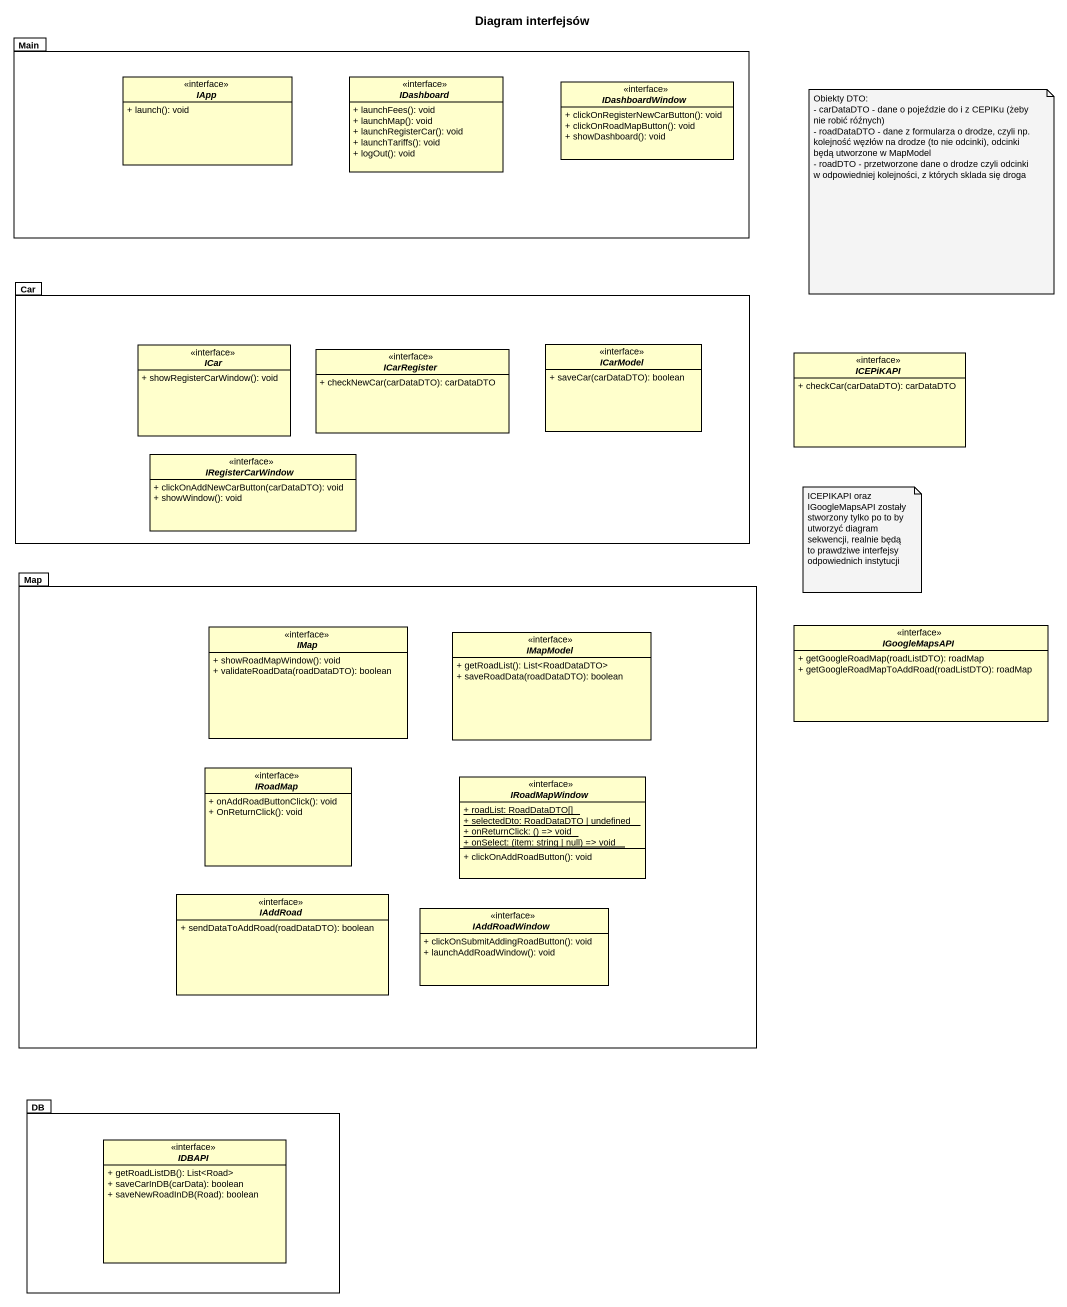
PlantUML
@startuml
title Diagram interfejsów
hide circle
hide empty members
skinparam classAttributeIconSize 0
package Main {
  interface IApp {
    + launch(): void
  }
  interface IDashboard {
    + launchFees(): void
    + launchMap(): void
    + launchRegisterCar(): void
    + launchTariffs(): void
    + logOut(): void
  }
  interface IDashboardWindow {
    + clickOnRegisterNewCarButton(): void
    + clickOnRoadMapButton(): void
    + showDashboard(): void
  }
}
package Car {
  interface ICar {
    + showRegisterCarWindow(): void
  }
  interface ICarRegister {
    + checkNewCar(carDataDTO): carDataDTO
  }
  interface ICarModel {
    + saveCar(carDataDTO): boolean
  }
  interface IRegisterCarWindow {
    + clickOnAddNewCarButton(carDataDTO): void
    + showWindow(): void
  }
}
interface ICEPiKAPI {
  + checkCar(carDataDTO): carDataDTO
}
package "Map" as Map_ {
  interface IMap {
    + showRoadMapWindow(): void
    + validateRoadData(roadDataDTO): boolean
  }
  interface IMapModel {
    + getRoadList(): List<RoadDataDTO>
    + saveRoadData(roadDataDTO): boolean
  }
  interface IRoadMap {
    + onAddRoadButtonClick(): void
    + OnReturnClick(): void
  }
  interface IRoadMapWindow {
    {static} + roadList: RoadDataDTO[]
    {static} + selectedDto: RoadDataDTO | undefined
    {static} {field} + onReturnClick: () => void
    {static} {field} + onSelect: (item: string | null) => void
    + clickOnAddRoadButton(): void
  }
  interface IAddRoad {
    + sendDataToAddRoad(roadDataDTO): boolean
  }
  interface IAddRoadWindow {
    + clickOnSubmitAddingRoadButton(): void
    + launchAddRoadWindow(): void
  }
}
interface IGoogleMapsAPI {
  + getGoogleRoadMap(roadListDTO): roadMap
  + getGoogleRoadMapToAddRoad(roadListDTO): roadMap
}
package DB {
  interface IDBAPI {
    + getRoadListDB(): List<Road>
    + saveCarInDB(carData): boolean
    + saveNewRoadInDB(Road): boolean
  }
}
note as N1
  Obiekty DTO:
  - carDataDTO - dane o pojeździe do i z CEPIKu (żeby nie robić róźnych)
  - roadDataDTO - dane z formularza o drodze, czyli np. kolejność węzłów na drodze (to nie odcinki), odcinki będą utworzone w MapModel
  - roadDTO - przetworzone dane o drodze czyli odcinki w odpowiedniej kolejności, z których sklada się droga
end note
note as N2
  ICEPIKAPI oraz IGoogleMapsAPI zostały stworzony tylko po to by utworzyć diagram sekwencji, realnie będą to prawdziwe interfejsy odpowiednich instytucji
end note
@enduml
